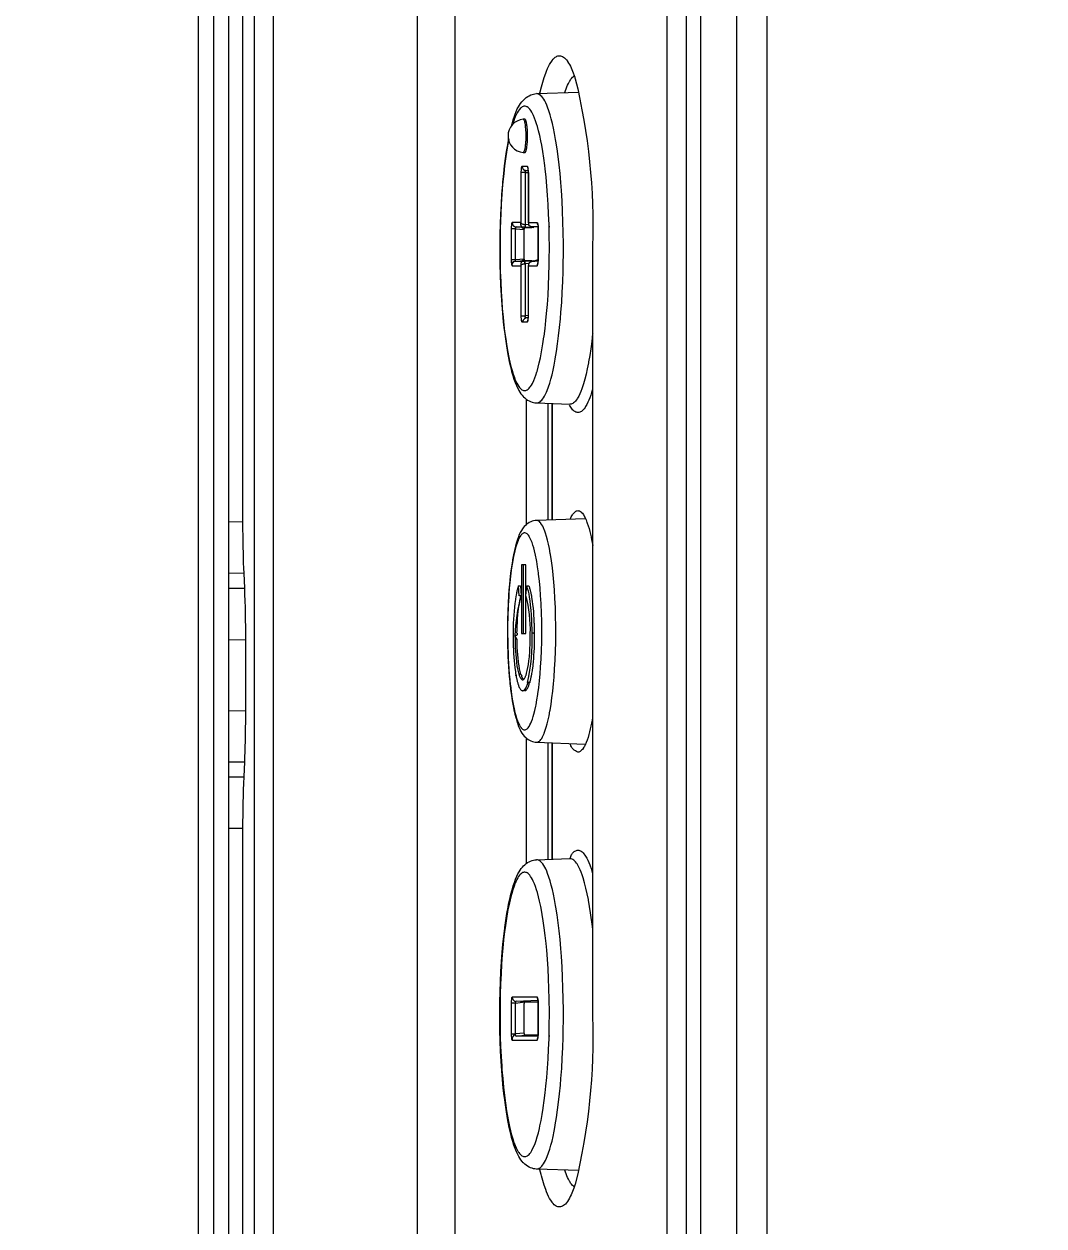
# Model space of a CAD drawing. Header units: millimetres. Extents: x -71336 to -35435, y -26189 to 22712.
# Drawn here: x -69338.98 to -69314.47, y -17371 to -17342.14 of the extents above; entities that cross this region are included whole.
import ezdxf

# ---------------------------------------------------------------- set-up
doc = ezdxf.new("R2010")
doc.units = ezdxf.units.MM
doc.layers.add('SC - Dimensions', color=1, linetype='Continuous')
doc.layers.add('SC - Equipment', color=7, linetype='Continuous', lineweight=13)
doc.styles.get("Standard").update_dxf_attribs({"font": 'arial.ttf', "height": 35})
doc.dimstyles.new('MJC', dxfattribs={"dimscale": 25, "dimtxt": 35, "dimasz": 1, "dimexe": 0.25, "dimexo": 0.25, "dimgap": 0.25, "dimtad": 1, "dimdec": 0, "dimzin": 0, "dimdsep": 46, "dimtxsty": 'Standard', "dimcen": 0.09, "dimclrd": 1, "dimclre": 1, "dimclrt": 7, "dimadec": 0, "dimazin": 0, "dimtfac": 1, "dimtdec": 0, "dimtofl": 0, "dimtmove": 0, "dimatfit": 3, "dimfxl": 1, "dimtolj": 1, "dimtzin": 0, "dimarcsym": 0})

# ---------------------------------------------------------------- blocks, each defined once
blk = doc.blocks.new('SONY FW-49XE8001 - BACK')
at = {"layer": 'SC - Equipment', "color": 251, "true_color": 0x636466, "transparency": 33554495}
for points in [[(-459.114, 298.252), (-459.114, 191.839), (-458.376, 191.839), (-458.376, 298.252)], [(-472.043, 192.281), (-472.043, 246.346)], [(-471.324, 246.347), (-471.324, 192.28)], [(-459.975, 199.284), (-459.975, 239.343)], [(-470.243, 192.993), (-470.243, 245.626)], [(-466.779, 191.426), (-466.779, 247.193)], [(-460.787, 239.408), (-460.787, 199.211), (-460.32, 199.211), (-460.32, 239.408)], [(-465.882, 247.133), (-465.882, 191.486)], [(-471.324, 192.28), (-471.673, 192.28), (-471.673, 246.347), (-471.324, 246.347)], [(-470.974, 192.704), (-470.698, 192.993), (-470.698, 245.626), (-470.974, 245.915)], [(-463.244, 232.253), (-463.244, 232.254), (-463.228, 232.298), (-463.211, 232.342), (-463.193, 232.386), (-463.174, 232.428), (-463.153, 232.471), (-463.13, 232.512), (-463.124, 232.522), (-463.101, 232.56), (-463.078, 232.59), (-463.056, 232.616), (-463.033, 232.638), (-463.01, 232.656)], [(-464.234, 231.607), (-464.238, 231.608), (-464.24, 231.608), (-464.241, 231.608)], [(-464.241, 230.811), (-464.24, 230.811), (-464.239, 230.811), (-464.238, 230.811), (-464.237, 230.811), (-464.237, 230.811), (-464.236, 230.812), (-464.236, 230.812), (-464.235, 230.812), (-464.234, 230.813), (-464.233, 230.813), (-464.232, 230.813), (-464.232, 230.814), (-464.229, 230.816), (-464.225, 230.82), (-464.222, 230.824), (-464.219, 230.829), (-464.217, 230.834), (-464.214, 230.839), (-464.212, 230.844), (-464.212, 230.846), (-464.21, 230.851), (-464.208, 230.856), (-464.206, 230.861), (-464.206, 230.861), (-464.202, 230.874), (-464.199, 230.886), (-464.196, 230.899), (-464.194, 230.911), (-464.191, 230.924), (-464.189, 230.937), (-464.187, 230.949), (-464.185, 230.962), (-464.184, 230.975), (-464.182, 230.988), (-464.182, 230.995), (-464.179, 231.017), (-464.177, 231.039), (-464.176, 231.054), (-464.175, 231.076), (-464.173, 231.099), (-464.172, 231.121), (-464.172, 231.143), (-464.171, 231.165), (-464.171, 231.187), (-464.171, 231.209), (-464.171, 231.223), (-464.172, 231.263), (-464.173, 231.302), (-464.176, 231.341), (-464.179, 231.38), (-464.182, 231.42), (-464.186, 231.46), (-464.188, 231.478), (-464.192, 231.514), (-464.198, 231.541), (-464.205, 231.564), (-464.214, 231.583), (-464.225, 231.599)], [(-464.115, 230.328), (-464.116, 230.34), (-464.116, 230.353), (-464.117, 230.366), (-464.117, 230.367), (-464.117, 230.38), (-464.118, 230.393), (-464.119, 230.406), (-464.12, 230.418), (-464.122, 230.431), (-464.125, 230.444), (-464.128, 230.456), (-464.129, 230.457), (-464.129, 230.46), (-464.13, 230.462), (-464.131, 230.465), (-464.132, 230.467), (-464.133, 230.469), (-464.135, 230.471), (-464.136, 230.473), (-464.137, 230.475), (-464.139, 230.476), (-464.142, 230.477), (-464.269, 230.477), (-464.276, 230.474), (-464.281, 230.468), (-464.284, 230.459), (-464.287, 230.445), (-464.288, 230.434), (-464.289, 230.418), (-464.291, 230.402), (-464.292, 230.386), (-464.293, 230.372), (-464.294, 230.357), (-464.295, 230.343), (-464.295, 230.328)], [(-464.113, 230.372), (-464.18, 230.378), (-464.119, 230.378)], [(-464.117, 229.119), (-464.117, 230.328), (-464.117, 230.342), (-464.12, 230.387), (-464.123, 230.418), (-464.126, 230.428), (-464.125, 230.426)], [(-464.205, 229.01), (-464.414, 229.028), (-464.197, 229.028), (-463.988, 229.01)], [(-464.214, 228.259), (-464.214, 228.96), (-464.214, 228.962), (-464.214, 228.967), (-464.214, 228.972), (-464.213, 228.977), (-464.213, 228.979), (-464.213, 228.983), (-464.213, 228.988), (-464.212, 228.994), (-464.212, 228.995), (-464.211, 229.001), (-464.21, 229.002), (-464.208, 229), (-464.207, 228.996)], [(-464.205, 229.01), (-464.035, 229.01)], [(-464.117, 229.119), (-464.117, 229.119), (-464.117, 229.12), (-464.117, 229.121), (-464.117, 229.122), (-464.117, 229.123), (-464.117, 229.123), (-464.117, 229.124), (-464.116, 229.125), (-464.116, 229.126), (-464.116, 229.127), (-464.115, 229.127)], [(-464.117, 229.119), (-464.117, 229.113), (-464.115, 229.1), (-464.112, 229.087), (-464.106, 229.073), (-464.097, 229.061), (-464.086, 229.049), (-464.073, 229.04), (-464.057, 229.033), (-464.039, 229.028), (-464.035, 229.028)], [(-463.879, 229.014), (-464.034, 229.028)], [(-463.89, 229.076), (-463.891, 229.078), (-463.889, 229.068), (-463.885, 229.037), (-463.883, 228.992), (-463.883, 228.978), (-463.883, 228.241), (-463.884, 228.205), (-463.886, 228.177), (-463.89, 228.148), (-463.891, 228.142)], [(-464.035, 228.21), (-464.205, 228.21), (-464.208, 228.211), (-464.21, 228.214), (-464.211, 228.219), (-464.212, 228.22), (-464.212, 228.225), (-464.213, 228.229), (-464.213, 228.233), (-464.213, 228.237), (-464.213, 228.241), (-464.212, 228.245), (-464.212, 228.249)], [(-464.125, 226.792), (-464.124, 226.798), (-464.12, 226.827), (-464.117, 226.87), (-464.117, 226.891), (-464.117, 228.1)], [(-464.117, 226.891), (-464.115, 226.891), (-464.115, 228.092), (-463.907, 228.092), (-463.902, 228.094), (-463.898, 228.1), (-463.897, 228.103), (-463.894, 228.112), (-463.892, 228.12), (-463.89, 228.128), (-463.889, 228.135), (-463.888, 228.143), (-463.887, 228.15), (-463.886, 228.158), (-463.885, 228.165), (-463.884, 228.168), (-463.884, 228.171), (-463.884, 228.173), (-463.884, 228.176), (-463.884, 228.179), (-463.884, 228.179), (-463.883, 228.182), (-463.883, 228.185), (-463.883, 228.187), (-463.883, 228.19), (-463.883, 228.193)], [(-464.035, 228.191), (-464.054, 228.187), (-464.073, 228.179), (-464.088, 228.168), (-464.1, 228.154), (-464.109, 228.139), (-464.114, 228.124), (-464.117, 228.11), (-464.117, 228.1)], [(-464.115, 228.092), (-464.116, 228.092), (-464.116, 228.092), (-464.116, 228.093), (-464.116, 228.094), (-464.117, 228.095), (-464.117, 228.096), (-464.117, 228.097), (-464.117, 228.098), (-464.117, 228.099), (-464.117, 228.099), (-464.117, 228.1)], [(-464.034, 228.191), (-463.879, 228.205)], [(-463.984, 228.203), (-463.984, 228.203), (-463.985, 228.202), (-463.985, 228.201), (-463.985, 228.201), (-463.985, 228.2), (-463.986, 228.2), (-463.986, 228.199), (-463.986, 228.198), (-463.986, 228.198), (-463.986, 228.197), (-463.986, 228.196)], [(-464.118, 226.897), (-464.188, 226.891)], [(-464.18, 226.841), (-464.181, 226.841), (-464.184, 226.843), (-464.186, 226.845), (-464.188, 226.847), (-464.188, 226.848), (-464.19, 226.851), (-464.19, 226.854), (-464.191, 226.857), (-464.191, 226.86), (-464.191, 226.863), (-464.19, 226.866), (-464.19, 226.867), (-464.19, 226.868), (-464.189, 226.87), (-464.189, 226.871), (-464.189, 226.873), (-464.188, 226.873), (-464.188, 226.875), (-464.187, 226.876), (-464.187, 226.877), (-464.186, 226.879), (-464.186, 226.88)], [(-464.119, 226.841), (-464.18, 226.841), (-464.113, 226.847)], [(-462.571, 226.468), (-462.572, 226.453), (-462.594, 226.273), (-462.618, 226.098), (-462.643, 225.936), (-462.67, 225.784), (-462.675, 225.757), (-462.703, 225.618), (-462.732, 225.489), (-462.763, 225.368), (-462.794, 225.255), (-462.81, 225.205), (-462.833, 225.133), (-462.857, 225.071), (-462.882, 225.014), (-462.908, 224.961), (-462.937, 224.91), (-462.944, 224.898), (-462.967, 224.864), (-462.988, 224.837), (-463.009, 224.816), (-463.029, 224.798), (-463.049, 224.785), (-463.069, 224.776), (-463.089, 224.769), (-463.09, 224.769), (-463.092, 224.769), (-463.095, 224.768), (-463.097, 224.768), (-463.099, 224.767), (-463.102, 224.767), (-463.104, 224.767), (-463.107, 224.767), (-463.109, 224.766), (-463.112, 224.766), (-463.114, 224.766), (-463.119, 224.766)], [(-464.163, 221.867), (-464.163, 224.882)], [(-462.572, 225.132), (-462.577, 225.115), (-462.596, 225.05), (-462.616, 224.986), (-462.638, 224.922), (-462.661, 224.864), (-462.685, 224.811), (-462.712, 224.76), (-462.741, 224.711), (-462.755, 224.69), (-462.779, 224.658), (-462.802, 224.631), (-462.823, 224.61), (-462.844, 224.594), (-462.864, 224.582), (-462.884, 224.573), (-462.904, 224.568), (-462.924, 224.566), (-462.943, 224.568), (-462.963, 224.573), (-462.976, 224.577), (-462.997, 224.588), (-463.018, 224.601), (-463.039, 224.619), (-463.046, 224.626), (-463.065, 224.647), (-463.082, 224.669), (-463.098, 224.693), (-463.113, 224.717), (-463.127, 224.742)], [(-463.642, 221.984), (-463.642, 224.785)], [(-463.546, 224.781), (-463.546, 221.988)], [(-463.543, 221.988), (-463.543, 224.781)], [(-463.102, 222.024), (-463.097, 222.036), (-463.085, 222.059), (-463.073, 222.082), (-463.059, 222.105), (-463.048, 222.122), (-463.031, 222.144), (-463.012, 222.166), (-462.994, 222.182), (-462.976, 222.194), (-462.959, 222.203), (-462.942, 222.208), (-462.925, 222.209), (-462.909, 222.208), (-462.892, 222.203), (-462.882, 222.199), (-462.863, 222.188), (-462.844, 222.174), (-462.837, 222.167), (-462.82, 222.149), (-462.804, 222.128), (-462.79, 222.106), (-462.777, 222.083), (-462.766, 222.06), (-462.754, 222.037), (-462.732, 221.987), (-462.709, 221.928), (-462.704, 221.915), (-462.702, 221.909), (-462.68, 221.844), (-462.66, 221.778), (-462.642, 221.711), (-462.626, 221.644), (-462.61, 221.576), (-462.597, 221.508), (-462.583, 221.44), (-462.571, 221.372)], [(-470.974, 221.939), (-471.324, 221.935)], [(-464.23, 219.26), (-464.23, 220.906)], [(-470.949, 220.707), (-471.324, 220.703)], [(-471.324, 220.343), (-470.933, 220.347)], [(-471.324, 219.11), (-470.907, 219.115)], [(-464.39, 219.21), (-464.439, 219.21)], [(-463.976, 219.266), (-464.025, 219.266)], [(-464.295, 218.283), (-464.345, 218.283)], [(-464.234, 218.161), (-464.24, 218.166), (-464.245, 218.173), (-464.246, 218.173), (-464.25, 218.18), (-464.255, 218.187), (-464.259, 218.194), (-464.263, 218.201), (-464.267, 218.209), (-464.271, 218.216), (-464.274, 218.224), (-464.278, 218.232)], [(-464.085, 218.08), (-464.134, 218.08)], [(-471.324, 217.408), (-470.907, 217.404)], [(-464.163, 213.734), (-464.163, 216.751)], [(-463.642, 213.834), (-463.642, 216.635)], [(-463.546, 216.631), (-463.546, 213.838)], [(-463.543, 213.838), (-463.543, 216.631)], [(-471.324, 216.176), (-470.933, 216.172)], [(-471.324, 215.816), (-470.949, 215.812)], [(-471.324, 214.584), (-470.974, 214.58)], [(-463.889, 210.474), (-463.891, 210.478), (-463.889, 210.467), (-463.885, 210.437), (-463.883, 210.393), (-463.883, 210.378), (-463.883, 209.641)], [(-464.214, 209.659), (-464.214, 210.36), (-464.214, 210.362), (-464.214, 210.367), (-464.214, 210.372), (-464.213, 210.377), (-464.213, 210.379), (-464.213, 210.383), (-464.213, 210.388), (-464.212, 210.394), (-464.212, 210.395), (-464.211, 210.401), (-464.21, 210.402), (-464.208, 210.401), (-464.207, 210.396)], [(-464.205, 210.409), (-463.883, 210.409)], [(-464.414, 209.591), (-464.415, 209.591), (-464.419, 209.593), (-464.422, 209.596), (-464.424, 209.601), (-464.425, 209.605), (-464.426, 209.609), (-464.425, 209.614), (-464.425, 209.618), (-464.423, 209.622), (-464.422, 209.626), (-464.42, 209.63)], [(-463.885, 209.591), (-464.414, 209.591), (-464.205, 209.609)], [(-463.883, 209.609), (-464.205, 209.609), (-464.208, 209.611), (-464.21, 209.614), (-464.211, 209.619), (-464.212, 209.62), (-464.212, 209.625), (-464.213, 209.629), (-464.213, 209.633), (-464.213, 209.637), (-464.213, 209.641), (-464.212, 209.645), (-464.212, 209.649)], [(-463.883, 209.641), (-463.883, 209.62), (-463.886, 209.577), (-463.89, 209.548), (-463.891, 209.542)], [(-463.01, 205.963), (-463.033, 205.981), (-463.056, 206.003), (-463.078, 206.029), (-463.101, 206.059), (-463.124, 206.097), (-463.13, 206.107), (-463.131, 206.108), (-463.153, 206.149), (-463.174, 206.192), (-463.193, 206.235), (-463.212, 206.278), (-463.228, 206.322), (-463.244, 206.366)]]:
    blk.add_lwpolyline(points, dxfattribs=at)
for points in [[(-470.974, 200.939), (-470.974, 214.58, -0.011009), (-470.949, 215.812), (-470.933, 216.172), (-470.928, 216.295), (-470.923, 216.418), (-470.92, 216.541), (-470.916, 216.665), (-470.914, 216.788), (-470.911, 216.911), (-470.91, 217.034), (-470.909, 217.087), (-470.908, 217.21), (-470.907, 217.333), (-470.907, 217.404), (-470.907, 219.115, 0.011137), (-470.933, 220.347), (-470.949, 220.707), (-470.954, 220.83), (-470.958, 220.953), (-470.962, 221.076), (-470.965, 221.2), (-470.968, 221.323), (-470.971, 221.446), (-470.972, 221.569), (-470.973, 221.622), (-470.974, 221.745), (-470.974, 221.868), (-470.974, 221.939), (-470.974, 235.58, -0.01101)], [(-463.84, 232.24), (-463.834, 232.267), (-463.804, 232.384), (-463.771, 232.5), (-463.737, 232.609), (-463.701, 232.713), (-463.681, 232.767), (-463.656, 232.828), (-463.632, 232.88), (-463.606, 232.928), (-463.579, 232.973), (-463.549, 233.015), (-463.543, 233.023), (-463.517, 233.054), (-463.493, 233.079), (-463.471, 233.098), (-463.449, 233.112), (-463.429, 233.123), (-463.409, 233.129), (-463.389, 233.133), (-463.369, 233.133), (-463.347, 233.13), (-463.323, 233.124), (-463.299, 233.113), (-463.274, 233.1), (-463.25, 233.083), (-463.249, 233.082), (-463.228, 233.063), (-463.204, 233.036), (-463.179, 233.003), (-463.176, 232.998), (-463.174, 232.995), (-463.15, 232.959), (-463.128, 232.921), (-463.108, 232.883), (-463.089, 232.843), (-463.071, 232.803), (-463.054, 232.763), (-463.039, 232.722), (-463.017, 232.663, -0.007907), (-462.99, 232.583, -0.067547), (-462.574, 228.56), (-462.574, 210.059, -0.067549), (-462.99, 206.036, -0.007955), (-463.024, 205.938), (-463.025, 205.934), (-463.04, 205.893), (-463.056, 205.853), (-463.073, 205.813), (-463.091, 205.773), (-463.109, 205.733), (-463.13, 205.694), (-463.152, 205.656), (-463.176, 205.62), (-463.201, 205.586), (-463.228, 205.556), (-463.249, 205.537), (-463.25, 205.536), (-463.274, 205.519), (-463.299, 205.506), (-463.323, 205.495), (-463.347, 205.489), (-463.369, 205.486), (-463.389, 205.486), (-463.409, 205.49), (-463.429, 205.496), (-463.449, 205.507), (-463.471, 205.521), (-463.493, 205.54), (-463.517, 205.565), (-463.543, 205.596), (-463.549, 205.604), (-463.579, 205.646), (-463.606, 205.691), (-463.632, 205.739), (-463.656, 205.791), (-463.681, 205.852), (-463.701, 205.906), (-463.737, 206.01), (-463.771, 206.119), (-463.804, 206.235), (-463.811, 206.262), (-463.84, 206.379)], [(-464.526, 231.44, -0.02111), (-464.451, 231.683), (-464.434, 231.732), (-464.407, 231.799), (-464.382, 231.856), (-464.357, 231.905), (-464.332, 231.949), (-464.305, 231.989), (-464.277, 232.026), (-464.267, 232.037), (-464.236, 232.071), (-464.202, 232.102), (-464.168, 232.13), (-464.132, 232.154), (-464.097, 232.175), (-464.061, 232.192), (-464.026, 232.205), (-463.992, 232.215), (-463.958, 232.221), (-463.924, 232.224), (-462.907, 232.26)], [(-463.924, 224.795), (-463.895, 224.798), (-463.876, 224.803), (-463.856, 224.813), (-463.837, 224.826), (-463.816, 224.843), (-463.795, 224.866), (-463.778, 224.887), (-463.753, 224.922), (-463.729, 224.96), (-463.706, 225.003), (-463.684, 225.053), (-463.665, 225.098), (-463.634, 225.182), (-463.604, 225.271), (-463.576, 225.366), (-463.549, 225.468), (-463.523, 225.579), (-463.497, 225.703), (-463.471, 225.843), (-463.469, 225.857), (-463.44, 226.033), (-463.413, 226.215), (-463.389, 226.405), (-463.367, 226.604), (-463.346, 226.814), (-463.333, 226.972), (-463.316, 227.211), (-463.302, 227.455), (-463.291, 227.705), (-463.282, 227.962), (-463.277, 228.225), (-463.276, 228.294, 0.002268), (-463.275, 228.509), (-463.276, 228.621), (-463.279, 228.887), (-463.285, 229.147), (-463.294, 229.402), (-463.307, 229.652), (-463.322, 229.897), (-463.337, 230.093), (-463.356, 230.309), (-463.377, 230.515), (-463.401, 230.711), (-463.427, 230.9), (-463.455, 231.083), (-463.462, 231.122), (-463.487, 231.266), (-463.513, 231.394), (-463.539, 231.51), (-463.566, 231.617), (-463.594, 231.716), (-463.624, 231.81), (-463.656, 231.897), (-463.677, 231.951), (-463.7, 232.003), (-463.723, 232.048), (-463.747, 232.088), (-463.773, 232.125), (-463.794, 232.153), (-463.815, 232.175), (-463.836, 232.192), (-463.855, 232.205), (-463.875, 232.215), (-463.895, 232.221), (-463.924, 232.224)], [(-464.588, 231.119), (-464.616, 230.973), (-464.643, 230.821), (-464.667, 230.66), (-464.689, 230.49), (-464.71, 230.307), (-464.73, 230.109), (-464.736, 230.037), (-464.754, 229.806), (-464.769, 229.571), (-464.781, 229.331), (-464.787, 229.192), (-464.794, 228.95), (-464.798, 228.708, 0.002377), (-464.798, 228.507), (-464.798, 228.469), (-464.796, 228.209), (-464.791, 227.956), (-464.782, 227.711), (-464.77, 227.472), (-464.756, 227.239), (-464.743, 227.066), (-464.725, 226.858), (-464.704, 226.662), (-464.687, 226.514), (-464.662, 226.331), (-464.635, 226.152), (-464.611, 226.015), (-464.587, 225.889), (-464.562, 225.776), (-464.537, 225.672), (-464.51, 225.576), (-464.482, 225.487), (-464.452, 225.403), (-464.439, 225.37), (-464.416, 225.316), (-464.394, 225.27), (-464.37, 225.229), (-464.345, 225.191), (-464.328, 225.168), (-464.308, 225.145), (-464.289, 225.128), (-464.271, 225.114), (-464.252, 225.105), (-464.234, 225.098), (-464.215, 225.095), (-464.196, 225.095), (-464.177, 225.098), (-464.16, 225.104), (-464.142, 225.114), (-464.123, 225.128), (-464.121, 225.129), (-464.101, 225.148), (-464.08, 225.171), (-464.066, 225.191), (-464.043, 225.225), (-464.02, 225.266), (-464.012, 225.282), (-463.986, 225.336), (-463.961, 225.396), (-463.937, 225.464), (-463.912, 225.542), (-463.909, 225.551), (-463.881, 225.652), (-463.854, 225.76), (-463.827, 225.879), (-463.817, 225.928), (-463.791, 226.068), (-463.766, 226.218), (-463.742, 226.382), (-463.74, 226.397), (-463.716, 226.581), (-463.695, 226.775), (-463.679, 226.943), (-463.661, 227.161), (-463.645, 227.386), (-463.633, 227.619), (-463.623, 227.862), (-463.617, 228.115), (-463.615, 228.208, 0.001565), (-463.614, 228.31, 0.002384), (-463.612, 228.509, 0.006396), (-463.62, 229.038), (-463.621, 229.081), (-463.63, 229.328), (-463.641, 229.564), (-463.655, 229.789), (-463.672, 230.006), (-463.692, 230.215), (-463.714, 230.417), (-463.724, 230.502), (-463.747, 230.676), (-463.771, 230.836), (-463.797, 230.986), (-463.817, 231.091), (-463.844, 231.215), (-463.871, 231.33), (-463.9, 231.437), (-463.919, 231.5), (-463.943, 231.574), (-463.967, 231.638), (-463.992, 231.696), (-464.018, 231.749), (-464.035, 231.78), (-464.058, 231.816), (-464.08, 231.848), (-464.087, 231.856), (-464.107, 231.877), (-464.125, 231.893), (-464.145, 231.906), (-464.154, 231.911), (-464.173, 231.919), (-464.192, 231.923), (-464.209, 231.924), (-464.227, 231.922), (-464.245, 231.917), (-464.264, 231.907), (-464.274, 231.902), (-464.293, 231.887), (-464.312, 231.869), (-464.332, 231.845), (-464.338, 231.838), (-464.361, 231.804), (-464.384, 231.766), (-464.4, 231.735, 0.017862), (-464.432, 231.665, 0.021387), (-464.485, 231.52)], [(-464.593, 231.145), (-464.622, 230.993), (-464.649, 230.835), (-464.673, 230.668), (-464.696, 230.492), (-464.717, 230.303), (-464.736, 230.099), (-464.741, 230.043), (-464.759, 229.81), (-464.774, 229.573), (-464.786, 229.331), (-464.795, 229.087), (-464.8, 228.842), (-464.802, 228.711, 0.002407), (-464.803, 228.507), (-464.803, 228.376), (-464.799, 228.12), (-464.793, 227.87), (-464.783, 227.626), (-464.771, 227.387), (-464.755, 227.153), (-464.739, 226.948), (-464.719, 226.74), (-464.697, 226.543), (-464.694, 226.515), (-464.67, 226.334), (-464.645, 226.166), (-464.618, 226.006), (-464.602, 225.919), (-464.576, 225.79), (-464.549, 225.671), (-464.521, 225.56), (-464.519, 225.554), (-464.491, 225.457), (-464.463, 225.369), (-464.433, 225.288), (-464.403, 225.212), (-464.4, 225.206), (-464.373, 225.148), (-464.347, 225.097), (-464.321, 225.053), (-464.294, 225.014), (-464.267, 224.979), (-464.238, 224.947), (-464.236, 224.945), (-464.204, 224.915), (-464.171, 224.888), (-464.136, 224.864), (-464.1, 224.844), (-464.064, 224.827), (-464.028, 224.814), (-463.993, 224.804), (-463.958, 224.798), (-463.924, 224.795), (-463.119, 224.766)], [(-464.269, 230.477, 0.236264), (-464.181, 230.365), (-464.185, 230.37), (-464.185, 230.37), (-464.188, 230.371), (-464.189, 230.369), (-464.19, 230.363), (-464.19, 230.362), (-464.191, 230.356), (-464.191, 230.35), (-464.19, 230.345), (-464.19, 230.34), (-464.189, 230.335), (-464.189, 230.331), (-464.188, 230.328), (-464.295, 230.328), (-464.295, 229.127), (-464.504, 229.127), (-464.51, 229.124), (-464.515, 229.118), (-464.519, 229.109), (-464.521, 229.094), (-464.522, 229.083), (-464.524, 229.068), (-464.525, 229.052), (-464.527, 229.036), (-464.528, 229.022), (-464.529, 229.007), (-464.53, 228.993), (-464.53, 228.978)], [(-464.53, 228.241), (-464.53, 228.241), (-464.53, 228.232), (-464.53, 228.223), (-464.53, 228.214), (-464.53, 228.205), (-464.531, 228.195), (-464.531, 228.186), (-464.53, 228.176), (-464.529, 228.168), (-464.526, 228.159), (-464.504, 228.092), (-464.295, 228.092), (-464.295, 226.891), (-464.188, 226.891), (-464.188, 228.141), (-464.103, 228.149, -0.25644), (-464.034, 228.191), (-463.883, 228.241), (-463.881, 228.241), (-463.881, 228.978), (-463.885, 229.028), (-464.034, 229.028, -0.26139), (-464.103, 229.07), (-464.188, 229.078), (-464.188, 230.328), (-464.117, 230.328), (-464.115, 230.328), (-464.115, 229.127), (-463.907, 229.127), (-463.905, 229.126), (-463.903, 229.125), (-463.901, 229.123), (-463.9, 229.121), (-463.899, 229.119), (-463.898, 229.117), (-463.897, 229.114), (-463.896, 229.112), (-463.895, 229.11), (-463.894, 229.107), (-463.894, 229.106), (-463.891, 229.094), (-463.888, 229.081), (-463.886, 229.069), (-463.884, 229.056), (-463.884, 229.043), (-463.883, 229.03), (-463.882, 229.017), (-463.882, 229.016), (-463.882, 229.003), (-463.881, 228.99), (-463.881, 228.978)], [(-464.504, 229.127, 0.341364), (-464.416, 229.015), (-464.42, 229.02), (-464.42, 229.02), (-464.422, 229.021), (-464.424, 229.019), (-464.425, 229.013), (-464.425, 229.012), (-464.425, 229.006), (-464.425, 229), (-464.425, 228.995), (-464.424, 228.99), (-464.424, 228.986), (-464.423, 228.981), (-464.423, 228.978), (-464.53, 228.978), (-464.53, 228.241), (-464.423, 228.241), (-464.423, 228.978), (-464.214, 228.96, -0.323184), (-464.295, 229.127), (-464.29, 229.117), (-464.283, 229.108), (-464.273, 229.101), (-464.262, 229.094), (-464.249, 229.09), (-464.237, 229.086), (-464.227, 229.083), (-464.215, 229.081), (-464.203, 229.079), (-464.191, 229.078), (-464.188, 229.078), (-464.189, 229.073), (-464.19, 229.068), (-464.19, 229.063), (-464.191, 229.059), (-464.192, 229.054), (-464.192, 229.048), (-464.193, 229.043), (-464.193, 229.036), (-464.193, 229.034), (-464.194, 229.03), (-464.195, 229.028), (-464.197, 229.028)], [(-463.988, 228.21), (-464.197, 228.191), (-464.414, 228.191), (-464.418, 228.193), (-464.421, 228.198), (-464.424, 228.206), (-464.425, 228.216), (-464.424, 228.228), (-464.423, 228.241), (-464.214, 228.259, 0.319722), (-464.295, 228.092), (-464.291, 228.1), (-464.283, 228.109), (-464.281, 228.111), (-464.271, 228.119), (-464.261, 228.125), (-464.249, 228.13), (-464.238, 228.134), (-464.225, 228.137), (-464.213, 228.139), (-464.201, 228.141), (-464.205, 228.21), (-464.414, 228.191, 0.339669), (-464.522, 228.135), (-464.522, 228.132), (-464.521, 228.127), (-464.521, 228.123), (-464.52, 228.118), (-464.519, 228.113), (-464.517, 228.108), (-464.515, 228.102), (-464.512, 228.098), (-464.51, 228.097), (-464.508, 228.098), (-464.506, 228.104), (-464.505, 228.106, -0.289582), (-464.424, 228.206)], [(-464.295, 226.891), (-464.295, 226.877), (-464.294, 226.863), (-464.294, 226.848), (-464.292, 226.834), (-464.291, 226.819), (-464.289, 226.803), (-464.288, 226.786), (-464.287, 226.776), (-464.284, 226.761), (-464.281, 226.751), (-464.276, 226.745), (-464.269, 226.742), (-464.142, 226.742), (-464.137, 226.744), (-464.132, 226.75), (-464.131, 226.753), (-464.129, 226.762), (-464.127, 226.77), (-464.125, 226.778), (-464.123, 226.785), (-464.122, 226.793), (-464.121, 226.8), (-464.12, 226.808), (-464.119, 226.815), (-464.119, 226.818), (-464.119, 226.821), (-464.118, 226.823), (-464.118, 226.826), (-464.118, 226.829), (-464.118, 226.829), (-464.118, 226.832), (-464.118, 226.835), (-464.117, 226.838), (-464.117, 226.84), (-464.117, 226.843, 0.339321), (-464.269, 226.742)], [(-462.756, 222.016), (-463.923, 221.974), (-463.957, 221.971), (-463.992, 221.965), (-464.026, 221.955), (-464.061, 221.942), (-464.094, 221.926), (-464.1, 221.923), (-464.131, 221.903), (-464.16, 221.881), (-464.188, 221.856), (-464.216, 221.826), (-464.243, 221.793), (-464.259, 221.771), (-464.285, 221.73), (-464.31, 221.685), (-464.334, 221.635), (-464.357, 221.58), (-464.379, 221.518), (-464.402, 221.445), (-464.403, 221.444), (-464.428, 221.352), (-464.452, 221.253), (-464.475, 221.147), (-464.497, 221.029), (-464.502, 220.996), (-464.524, 220.856), (-464.544, 220.707), (-464.562, 220.547), (-464.573, 220.428), (-464.576, 220.39), (-464.584, 220.292), (-464.592, 220.194), (-464.596, 220.134), (-464.601, 220.036), (-464.606, 219.938), (-464.611, 219.84), (-464.614, 219.741), (-464.617, 219.643), (-464.619, 219.545), (-464.62, 219.447, 0.002296), (-464.621, 219.308), (-464.621, 219.236), (-464.619, 219.116), (-464.617, 218.996), (-464.616, 218.948), (-464.612, 218.827), (-464.607, 218.707), (-464.602, 218.587), (-464.595, 218.467), (-464.586, 218.347), (-464.576, 218.227), (-464.565, 218.107, 0.001934), (-464.556, 218.023), (-464.544, 217.917), (-464.525, 217.772), (-464.505, 217.64), (-464.484, 217.519), (-464.465, 217.423), (-464.44, 217.317), (-464.414, 217.218), (-464.386, 217.123), (-464.38, 217.105), (-464.359, 217.042), (-464.338, 216.989), (-464.317, 216.942), (-464.294, 216.901), (-464.27, 216.863), (-464.245, 216.828), (-464.217, 216.796), (-464.187, 216.766), (-464.154, 216.738), (-464.121, 216.714), (-464.088, 216.694), (-464.054, 216.677), (-464.021, 216.663), (-463.987, 216.654), (-463.955, 216.648), (-463.923, 216.645), (-462.757, 216.603)], [(-463.923, 216.645), (-463.903, 216.647), (-463.886, 216.652), (-463.87, 216.661), (-463.853, 216.673), (-463.836, 216.69), (-463.818, 216.711), (-463.797, 216.74), (-463.777, 216.774), (-463.758, 216.812), (-463.739, 216.859), (-463.737, 216.863), (-463.711, 216.933), (-463.686, 217.01), (-463.663, 217.092), (-463.641, 217.182), (-463.619, 217.283), (-463.598, 217.4), (-463.596, 217.408), (-463.572, 217.557), (-463.55, 217.713), (-463.53, 217.877), (-463.513, 218.051), (-463.499, 218.209), (-463.485, 218.411), (-463.473, 218.618), (-463.465, 218.832), (-463.46, 219.052), (-463.458, 219.158, 0.002185), (-463.458, 219.31), (-463.458, 219.445), (-463.462, 219.668), (-463.468, 219.885), (-463.478, 220.097), (-463.491, 220.305), (-463.505, 220.49), (-463.522, 220.669), (-463.541, 220.838), (-463.563, 221), (-463.587, 221.155), (-463.591, 221.18), (-463.612, 221.3), (-463.634, 221.405), (-463.656, 221.499), (-463.679, 221.586), (-463.704, 221.665), (-463.73, 221.74), (-463.734, 221.748), (-463.754, 221.797), (-463.773, 221.837), (-463.793, 221.872), (-463.814, 221.903), (-463.816, 221.906), (-463.835, 221.928), (-463.852, 221.945), (-463.869, 221.958), (-463.885, 221.967), (-463.902, 221.972), (-463.923, 221.974)], [(-464.356, 220.401), (-464.357, 220.399), (-464.364, 220.378), (-464.37, 220.358), (-464.375, 220.341), (-464.381, 220.32), (-464.386, 220.299), (-464.391, 220.279), (-464.396, 220.258), (-464.4, 220.237), (-464.405, 220.216), (-464.411, 220.184), (-464.427, 220.092), (-464.429, 220.076), (-464.442, 219.979), (-464.452, 219.893), (-464.461, 219.796), (-464.469, 219.698), (-464.475, 219.601), (-464.48, 219.503), (-464.483, 219.405), (-464.485, 219.307), (-464.485, 219.21), (-464.485, 219.149), (-464.483, 219.063), (-464.482, 218.976), (-464.481, 218.95), (-464.477, 218.864), (-464.473, 218.777), (-464.467, 218.691), (-464.46, 218.605), (-464.452, 218.519), (-464.441, 218.433), (-464.43, 218.347, 0.010513), (-464.413, 218.246), (-464.41, 218.23), (-464.406, 218.211), (-464.402, 218.191), (-464.401, 218.187), (-464.397, 218.167), (-464.393, 218.148), (-464.388, 218.129), (-464.383, 218.109), (-464.378, 218.09), (-464.373, 218.071), (-464.367, 218.052), (-464.364, 218.041), (-464.357, 218.021), (-464.351, 218.002), (-464.343, 217.983), (-464.335, 217.964), (-464.325, 217.945), (-464.313, 217.926), (-464.302, 217.911), (-464.289, 217.898), (-464.277, 217.89), (-464.266, 217.885), (-464.255, 217.883), (-464.16, 217.909), (-464.151, 217.921), (-464.141, 217.937), (-464.14, 217.939), (-464.131, 217.955), (-464.123, 217.971), (-464.116, 217.987), (-464.109, 218.004), (-464.103, 218.021), (-464.097, 218.038), (-464.092, 218.055), (-464.134, 218.08), (-464.14, 218.058), (-464.147, 218.035), (-464.154, 218.013), (-464.163, 217.991), (-464.172, 217.969), (-464.184, 217.947), (-464.192, 217.934), (-464.195, 217.929), (-464.208, 217.911), (-464.22, 217.898), (-464.232, 217.89), (-464.243, 217.885), (-464.255, 217.883)], [(-464.295, 218.283), (-464.312, 218.343), (-464.328, 218.408), (-464.341, 218.479), (-464.352, 218.56), (-464.355, 218.579), (-464.365, 218.672), (-464.371, 218.743), (-464.378, 218.836), (-464.383, 218.93), (-464.387, 219.023), (-464.389, 219.116), (-464.439, 219.21), (-464.438, 219.116), (-464.436, 219.023), (-464.432, 218.93), (-464.427, 218.836), (-464.42, 218.743), (-464.414, 218.672), (-464.404, 218.579), (-464.401, 218.56), (-464.39, 218.479), (-464.377, 218.408), (-464.362, 218.343), (-464.345, 218.283), (-464.34, 218.267), (-464.335, 218.251), (-464.329, 218.236), (-464.323, 218.22), (-464.315, 218.205), (-464.306, 218.19), (-464.301, 218.182), (-464.297, 218.175), (-464.285, 218.162), (-464.275, 218.154), (-464.265, 218.149), (-464.255, 218.147), (-464.252, 218.148), (-464.249, 218.148), (-464.246, 218.149), (-464.244, 218.149), (-464.242, 218.15), (-464.239, 218.151), (-464.237, 218.153), (-464.234, 218.154), (-464.232, 218.156), (-464.23, 218.157), (-464.229, 218.158), (-464.228, 218.159), (-464.227, 218.16), (-464.226, 218.161), (-464.224, 218.162), (-464.224, 218.163), (-464.222, 218.164), (-464.221, 218.165), (-464.221, 218.166), (-464.219, 218.167), (-464.218, 218.168), (-464.218, 218.169), (-464.209, 218.18), (-464.201, 218.193), (-464.194, 218.206), (-464.188, 218.22), (-464.182, 218.233), (-464.176, 218.248), (-464.172, 218.26), (-464.168, 218.274), (-464.163, 218.288), (-464.159, 218.302), (-464.158, 218.304), (-464.142, 218.37), (-464.127, 218.44), (-464.114, 218.517), (-464.103, 218.604), (-464.093, 218.699), (-464.092, 218.71), (-464.084, 218.805), (-464.079, 218.901), (-464.074, 218.996), (-464.072, 219.091), (-464.07, 219.186), (-464.07, 219.253, 0.069358), (-464.174, 220.164), (-464.154, 220.401), (-464.104, 220.401), (-464.098, 220.382), (-464.092, 220.363), (-464.086, 220.343), (-464.081, 220.323), (-464.075, 220.304), (-464.07, 220.284), (-464.066, 220.264), (-464.065, 220.261), (-464.061, 220.241), (-464.056, 220.221), (-464.053, 220.204, -0.00783), (-464.038, 220.122), (-464.025, 220.037), (-464.015, 219.952), (-464.005, 219.867), (-463.997, 219.781), (-463.991, 219.695), (-463.986, 219.609), (-463.982, 219.524), (-463.981, 219.501), (-463.978, 219.415), (-463.976, 219.329), (-463.975, 219.25), (-463.975, 219.164), (-463.976, 219.078), (-463.978, 218.992), (-463.981, 218.906), (-463.985, 218.82), (-463.99, 218.734), (-463.997, 218.648), (-464.002, 218.584), (-464.011, 218.498), (-464.021, 218.413), (-464.024, 218.391, -0.010615), (-464.043, 218.269), (-464.047, 218.25), (-464.05, 218.231), (-464.054, 218.212), (-464.058, 218.193), (-464.062, 218.174), (-464.066, 218.155), (-464.07, 218.136), (-464.074, 218.122), (-464.078, 218.104), (-464.084, 218.085), (-464.134, 218.08, 0.061214), (-464.025, 219.266), (-464.026, 219.364), (-464.03, 219.479), (-464.035, 219.593), (-464.042, 219.707), (-464.051, 219.822), (-464.062, 219.936), (-464.063, 219.941), (-464.075, 220.045), (-464.087, 220.132), (-464.101, 220.209), (-464.117, 220.278), (-464.134, 220.342), (-464.154, 220.401)], [(-464.39, 219.264), (-464.388, 219.342), (-464.386, 219.433), (-464.381, 219.523), (-464.376, 219.614), (-464.368, 219.705), (-464.359, 219.795), (-464.355, 219.835), (-464.344, 219.919), (-464.332, 219.99), (-464.319, 220.053), (-464.303, 220.111), (-464.286, 220.164, 0.07056), (-464.439, 219.21)], [(-462.571, 217.246), (-462.573, 217.24), (-462.585, 217.173), (-462.598, 217.105), (-462.612, 217.037), (-462.613, 217.033), (-462.628, 216.965), (-462.645, 216.898), (-462.663, 216.83), (-462.683, 216.764), (-462.705, 216.699), (-462.729, 216.637), (-462.755, 216.58), (-462.76, 216.57), (-462.771, 216.548), (-462.783, 216.527), (-462.797, 216.506), (-462.804, 216.494), (-462.82, 216.473), (-462.838, 216.453), (-462.857, 216.437), (-462.874, 216.424), (-462.892, 216.416), (-462.908, 216.411), (-462.925, 216.41, -0.277715), (-463.103, 216.597)], [(-462.571, 212.155), (-462.593, 212.336), (-462.598, 212.379), (-462.622, 212.549), (-462.647, 212.705), (-462.673, 212.851), (-462.676, 212.869), (-462.705, 213.008), (-462.735, 213.141), (-462.767, 213.267), (-462.801, 213.386), (-462.801, 213.386), (-462.825, 213.463), (-462.847, 213.526), (-462.87, 213.582), (-462.894, 213.633), (-462.92, 213.681), (-462.948, 213.726), (-462.961, 213.745), (-462.984, 213.775), (-463.005, 213.799), (-463.026, 213.817), (-463.045, 213.832), (-463.065, 213.842), (-463.085, 213.849), (-463.119, 213.853), (-463.116, 213.853, -0.032668), (-463.079, 213.952), (-463.078, 213.954), (-463.066, 213.968), (-463.054, 213.982), (-463.041, 213.996), (-463.029, 214.007), (-463.013, 214.019), (-462.997, 214.03), (-462.98, 214.039), (-462.963, 214.046), (-462.945, 214.051), (-462.926, 214.053), (-462.906, 214.051), (-462.886, 214.046), (-462.866, 214.038), (-462.846, 214.027), (-462.825, 214.011), (-462.804, 213.99), (-462.781, 213.964), (-462.757, 213.932), (-462.742, 213.909), (-462.713, 213.861), (-462.686, 213.811), (-462.662, 213.758), (-462.639, 213.701), (-462.632, 213.681), (-462.61, 213.617), (-462.591, 213.552), (-462.572, 213.487)], [(-462.907, 206.359), (-463.924, 206.395), (-463.958, 206.398), (-463.993, 206.404), (-464.028, 206.414), (-464.064, 206.427), (-464.1, 206.444), (-464.136, 206.464), (-464.171, 206.488), (-464.204, 206.515), (-464.236, 206.545), (-464.238, 206.547), (-464.267, 206.579), (-464.295, 206.614), (-464.321, 206.653), (-464.347, 206.698), (-464.373, 206.748), (-464.4, 206.807), (-464.403, 206.813), (-464.433, 206.888), (-464.463, 206.97), (-464.491, 207.058), (-464.519, 207.154), (-464.521, 207.161), (-464.549, 207.271), (-464.576, 207.39), (-464.603, 207.52), (-464.618, 207.607), (-464.645, 207.766), (-464.67, 207.935), (-464.694, 208.116), (-464.697, 208.144), (-464.719, 208.342), (-464.739, 208.549), (-464.755, 208.755), (-464.771, 208.989), (-464.783, 209.228), (-464.793, 209.472), (-464.799, 209.722), (-464.803, 209.978), (-464.803, 210.109, -0.002433), (-464.802, 210.311), (-464.801, 210.401), (-464.796, 210.655), (-464.787, 210.901), (-464.776, 211.141), (-464.762, 211.374), (-464.744, 211.602), (-464.728, 211.786), (-464.707, 211.987), (-464.684, 212.178), (-464.682, 212.195), (-464.658, 212.368), (-464.633, 212.53), (-464.606, 212.683), (-464.592, 212.754), (-464.565, 212.88), (-464.538, 212.994), (-464.509, 213.101), (-464.508, 213.104), (-464.48, 213.197), (-464.452, 213.28), (-464.423, 213.357), (-464.393, 213.428), (-464.367, 213.484), (-464.34, 213.533), (-464.314, 213.576), (-464.287, 213.615), (-464.259, 213.649), (-464.23, 213.68), (-464.204, 213.704), (-464.171, 213.731), (-464.136, 213.755), (-464.1, 213.775), (-464.064, 213.792), (-464.028, 213.805), (-463.993, 213.815), (-463.958, 213.821), (-463.924, 213.824), (-463.119, 213.853), (-463.096, 213.855)], [(-463.924, 206.395), (-463.895, 206.398), (-463.876, 206.404), (-463.856, 206.413), (-463.837, 206.426), (-463.816, 206.443), (-463.795, 206.466), (-463.778, 206.487), (-463.753, 206.522), (-463.729, 206.56), (-463.706, 206.603), (-463.684, 206.653), (-463.665, 206.698), (-463.634, 206.782), (-463.604, 206.871), (-463.576, 206.966), (-463.549, 207.068), (-463.523, 207.179), (-463.497, 207.303), (-463.471, 207.443), (-463.469, 207.457), (-463.44, 207.633), (-463.413, 207.815), (-463.389, 208.005), (-463.367, 208.204), (-463.346, 208.414), (-463.333, 208.572), (-463.316, 208.811), (-463.302, 209.055), (-463.291, 209.305), (-463.282, 209.562), (-463.277, 209.825), (-463.276, 209.894, 0.002272), (-463.275, 210.11), (-463.276, 210.221), (-463.279, 210.487), (-463.285, 210.747), (-463.294, 211.002), (-463.307, 211.252), (-463.322, 211.497), (-463.337, 211.693), (-463.356, 211.909), (-463.377, 212.115), (-463.401, 212.311), (-463.427, 212.5), (-463.455, 212.683), (-463.462, 212.722), (-463.487, 212.866), (-463.513, 212.994), (-463.539, 213.11), (-463.566, 213.217), (-463.594, 213.316), (-463.624, 213.409), (-463.656, 213.497), (-463.677, 213.551), (-463.7, 213.603), (-463.723, 213.648), (-463.747, 213.688), (-463.773, 213.725), (-463.794, 213.753), (-463.815, 213.775), (-463.836, 213.792), (-463.855, 213.806), (-463.875, 213.815), (-463.895, 213.821), (-463.924, 213.824)], [(-464.504, 210.527, 0.340994), (-464.416, 210.415), (-464.42, 210.42), (-464.42, 210.42), (-464.422, 210.421), (-464.424, 210.419), (-464.425, 210.413), (-464.425, 210.412), (-464.425, 210.406), (-464.425, 210.4), (-464.425, 210.395), (-464.424, 210.39), (-464.424, 210.385), (-464.423, 210.381), (-464.423, 210.378), (-464.53, 210.378), (-464.53, 209.641), (-464.423, 209.641), (-464.423, 210.378), (-464.205, 210.409), (-464.414, 210.428), (-463.885, 210.453), (-463.885, 210.453), (-463.885, 210.454), (-463.885, 210.455), (-463.885, 210.456), (-463.886, 210.457), (-463.886, 210.458), (-463.886, 210.459), (-463.886, 210.46), (-463.886, 210.46), (-463.887, 210.461), (-463.887, 210.462), (-463.887, 210.463), (-463.887, 210.463), (-463.887, 210.464), (-463.888, 210.464), (-463.888, 210.465), (-463.888, 210.465), (-463.888, 210.465), (-463.889, 210.466), (-463.889, 210.466), (-463.889, 210.467), (-463.889, 210.467)], [(-464.53, 209.641), (-464.53, 209.628), (-464.529, 209.613), (-464.528, 209.598), (-464.527, 209.584), (-464.525, 209.569), (-464.524, 209.553), (-464.522, 209.535), (-464.521, 209.526), (-464.519, 209.511), (-464.515, 209.501), (-464.511, 209.495), (-464.504, 209.492), (-463.907, 209.492), (-463.902, 209.494), (-463.898, 209.5), (-463.897, 209.503), (-463.894, 209.512), (-463.892, 209.52), (-463.89, 209.528), (-463.889, 209.535), (-463.888, 209.543), (-463.887, 209.55), (-463.886, 209.558), (-463.885, 209.565), (-463.884, 209.568), (-463.884, 209.57), (-463.884, 209.573), (-463.884, 209.576), (-463.884, 209.579), (-463.884, 209.579), (-463.883, 209.582), (-463.883, 209.585), (-463.883, 209.587), (-463.883, 209.59), (-463.883, 209.641), (-463.881, 209.641), (-463.881, 210.378), (-463.883, 210.378, 0.038541), (-463.889, 210.467), (-463.889, 210.484), (-463.889, 210.486), (-463.89, 210.49), (-463.891, 210.493), (-463.892, 210.497), (-463.892, 210.501), (-463.893, 210.505), (-463.894, 210.51), (-463.894, 210.512), (-463.895, 210.517), (-463.897, 210.521), (-463.9, 210.522), (-463.901, 210.522), (-463.902, 210.521), (-463.903, 210.52), (-463.903, 210.519), (-463.904, 210.518), (-463.904, 210.517), (-463.905, 210.516), (-463.905, 210.515), (-463.905, 210.514), (-463.907, 210.527), (-464.504, 210.527), (-464.51, 210.524), (-464.515, 210.518), (-464.519, 210.509), (-464.521, 210.495), (-464.522, 210.484), (-464.524, 210.468), (-464.525, 210.452), (-464.527, 210.436), (-464.528, 210.422), (-464.529, 210.407), (-464.53, 210.393), (-464.53, 210.378)], [(-464.214, 209.659), (-464.423, 209.641, 0.339766), (-464.504, 209.492)]]:
    blk.add_lwpolyline(points, format="xyb", dxfattribs=at)
for points in [[(-464.207, 230.808), (-464.199, 230.809), (-464.192, 230.813), (-464.186, 230.821), (-464.181, 230.831), (-464.177, 230.842), (-464.173, 230.853), (-464.172, 230.857), (-464.169, 230.867), (-464.167, 230.877), (-464.164, 230.886), (-464.162, 230.895), (-464.156, 230.926), (-464.151, 230.957), (-464.147, 230.988), (-464.144, 231.02), (-464.141, 231.052), (-464.139, 231.083), (-464.138, 231.115), (-464.137, 231.12), (-464.137, 231.152), (-464.136, 231.183), (-464.136, 231.209), (-464.136, 231.241), (-464.137, 231.273), (-464.138, 231.305), (-464.139, 231.337), (-464.141, 231.368), (-464.144, 231.4), (-464.147, 231.432), (-464.151, 231.462), (-464.156, 231.494), (-464.162, 231.525), (-464.163, 231.526), (-464.165, 231.536), (-464.167, 231.546), (-464.168, 231.556), (-464.171, 231.566), (-464.174, 231.576), (-464.178, 231.585), (-464.183, 231.594), (-464.189, 231.601), (-464.195, 231.606), (-464.201, 231.61), (-464.207, 231.611), (-464.241, 231.608, 0.91504), (-464.241, 230.811)], [(-464.616, 219.308), (-464.616, 219.228), (-464.614, 219.1), (-464.612, 218.972), (-464.611, 218.924), (-464.606, 218.795), (-464.601, 218.667), (-464.594, 218.539), (-464.586, 218.411), (-464.576, 218.283), (-464.564, 218.155), (-464.551, 218.028), (-464.55, 218.018), (-464.531, 217.869), (-464.511, 217.73), (-464.489, 217.6), (-464.465, 217.477), (-464.46, 217.453), (-464.44, 217.364), (-464.42, 217.288), (-464.399, 217.221), (-464.377, 217.16), (-464.354, 217.105), (-464.35, 217.096), (-464.331, 217.058), (-464.312, 217.026), (-464.292, 216.998), (-464.288, 216.993), (-464.272, 216.975), (-464.257, 216.962), (-464.243, 216.954), (-464.229, 216.948), (-464.213, 216.946), (-464.196, 216.947), (-464.179, 216.951), (-464.164, 216.957), (-464.149, 216.966), (-464.134, 216.979), (-464.119, 216.996), (-464.103, 217.019), (-464.101, 217.023), (-464.078, 217.061), (-464.058, 217.104), (-464.04, 217.145), (-464.019, 217.202), (-463.998, 217.268), (-463.983, 217.321), (-463.96, 217.412), (-463.938, 217.512), (-463.932, 217.545), (-463.911, 217.664), (-463.89, 217.795), (-463.887, 217.813), (-463.868, 217.964), (-463.85, 218.123), (-463.835, 218.292), (-463.823, 218.452), (-463.811, 218.647), (-463.803, 218.85), (-463.797, 219.061), (-463.796, 219.174), (-463.795, 219.338), (-463.797, 219.549), (-463.802, 219.758), (-463.811, 219.965), (-463.811, 219.977), (-463.823, 220.168), (-463.836, 220.348), (-463.853, 220.518), (-463.871, 220.681), (-463.875, 220.717), (-463.895, 220.857), (-463.916, 220.986), (-463.924, 221.031), (-463.946, 221.141), (-463.969, 221.242), (-463.987, 221.312), (-464.008, 221.382), (-464.029, 221.444), (-464.048, 221.492), (-464.07, 221.54), (-464.094, 221.585), (-464.101, 221.598), (-464.117, 221.621), (-464.131, 221.638), (-464.146, 221.651), (-464.162, 221.661), (-464.179, 221.668), (-464.18, 221.668), (-464.198, 221.672), (-464.215, 221.672), (-464.231, 221.67), (-464.245, 221.664), (-464.26, 221.655), (-464.274, 221.642), (-464.29, 221.624), (-464.3, 221.612), (-464.321, 221.579), (-464.34, 221.544), (-464.359, 221.502), (-464.365, 221.488), (-464.389, 221.427), (-464.411, 221.36), (-464.432, 221.287), (-464.452, 221.204), (-464.472, 221.11), (-464.482, 221.059), (-464.505, 220.923), (-464.527, 220.781), (-464.546, 220.632), (-464.563, 220.472), (-464.567, 220.432), (-464.576, 220.333), (-464.583, 220.235), (-464.59, 220.136), (-464.596, 220.037), (-464.601, 219.938), (-464.606, 219.84), (-464.609, 219.741), (-464.611, 219.7), (-464.613, 219.602), (-464.615, 219.503), (-464.615, 219.444, 0.002443)], [(-464.798, 210.11), (-464.798, 210.086), (-464.797, 209.83), (-464.791, 209.58), (-464.783, 209.335), (-464.772, 209.097), (-464.758, 208.864), (-464.752, 208.782), (-464.734, 208.567), (-464.715, 208.362), (-464.693, 208.165), (-464.668, 207.975), (-464.641, 207.791), (-464.62, 207.666), (-464.597, 207.536), (-464.573, 207.419), (-464.547, 207.313), (-464.521, 207.214), (-464.493, 207.123), (-464.464, 207.036), (-464.46, 207.024), (-464.435, 206.961), (-464.411, 206.907), (-464.387, 206.858), (-464.361, 206.813), (-464.348, 206.795), (-464.328, 206.767), (-464.309, 206.746), (-464.29, 206.728), (-464.271, 206.715), (-464.252, 206.705), (-464.233, 206.699), (-464.214, 206.695), (-464.196, 206.695), (-464.179, 206.698), (-464.161, 206.705), (-464.141, 206.715), (-464.141, 206.715), (-464.12, 206.729), (-464.101, 206.747), (-464.081, 206.769), (-464.061, 206.795), (-464.041, 206.829), (-464.033, 206.842), (-464.006, 206.894), (-463.98, 206.951), (-463.955, 207.013), (-463.931, 207.083), (-463.903, 207.171), (-463.877, 207.266), (-463.851, 207.372), (-463.838, 207.43), (-463.811, 207.561), (-463.785, 207.703), (-463.76, 207.856), (-463.758, 207.869), (-463.734, 208.041), (-463.711, 208.225), (-463.694, 208.386), (-463.674, 208.597), (-463.657, 208.815), (-463.642, 209.041), (-463.63, 209.276), (-463.621, 209.522), (-463.619, 209.605, 0.004196), (-463.614, 209.911, 0.002377), (-463.612, 210.112, 0.003791), (-463.615, 210.435), (-463.616, 210.479), (-463.622, 210.731), (-463.632, 210.973), (-463.644, 211.207), (-463.659, 211.434), (-463.676, 211.654), (-463.691, 211.811), (-463.712, 212.007), (-463.735, 212.192), (-463.759, 212.357), (-463.784, 212.513), (-463.811, 212.658), (-463.82, 212.705), (-463.846, 212.826), (-463.872, 212.935), (-463.9, 213.036), (-463.92, 213.103), (-463.946, 213.179), (-463.972, 213.248), (-463.999, 213.312), (-464.019, 213.353), (-464.041, 213.392), (-464.062, 213.424), (-464.084, 213.452), (-464.106, 213.476), (-464.125, 213.493), (-464.143, 213.506), (-464.161, 213.515), (-464.179, 213.521), (-464.198, 213.524), (-464.216, 213.524), (-464.234, 213.521), (-464.252, 213.514), (-464.271, 213.504), (-464.29, 213.489), (-464.311, 213.47), (-464.326, 213.453), (-464.35, 213.423), (-464.372, 213.39), (-464.393, 213.353), (-464.413, 213.309), (-464.432, 213.266), (-464.461, 213.188), (-464.49, 213.104), (-464.517, 213.014), (-464.53, 212.969), (-464.556, 212.864), (-464.582, 212.751), (-464.607, 212.624), (-464.616, 212.572), (-464.643, 212.414), (-464.668, 212.246), (-464.689, 212.09), (-464.711, 211.9), (-464.73, 211.699), (-464.744, 211.539), (-464.761, 211.314), (-464.774, 211.082), (-464.785, 210.842), (-464.792, 210.594), (-464.797, 210.335), (-464.797, 210.309, 0.003246)]]:
    blk.add_lwpolyline(points, format="xyb", close=True, dxfattribs=at)
for points in [[(-464.28, 220.906), (-464.28, 219.26), (-464.181, 219.26), (-464.181, 220.906)], [(-464.356, 220.401), (-464.306, 220.401), (-464.286, 220.164), (-464.336, 220.164)]]:
    blk.add_lwpolyline(points, close=True, dxfattribs=at)
for centre, radius, start, end in [((-464.246, 231.583), 0.0265, 37.3036, 63.0193), ((-464.171, 230.476), 0.0984, 236.3979, 264.729), ((-464.039, 230.478), 0.102, 180.2614, 211.9924), ((-464.026, 229.121), 0.0935, 237.2693, 264.6168), ((-463.803, 229.128), 0.104, 180.3609, 211.3808), ((-463.253, 229.036), 0.366, 179.7584, 183.4286), ((-464.211, 228.182), 0.0169, 7.866, 33.0853), ((-464.506, 228.119), 0.318, 4.1192, 11.9098), ((-464.026, 228.098), 0.0932, 95.2893, 123.0259), ((-463.807, 228.092), 0.1, 151.8632, 180.0744), ((-464.952, 228.251), 1.071, 356.9057, 359.475), ((-465.826, 228.234), 2.211, 358.6822, 359.3464), ((-464.042, 226.742), 0.0998, 151.7957, 180.1017), ((-465.173, 226.9), 1.058, 356.9105, 359.5123), ((-459.696, 219.199), 4.694, 179.204, 179.8701), ((-464.354, 219.253), 0.379, 359.6091, 1.9552), ((-466.76, 217.836), 2.382, 9.895, 10.163), ((-463.749, 218.447), 0.57, 196.7081, 202.1114), ((-464.211, 217.946), 0.0625, 274.9789, 324.4629), ((-463.114, 213.764), 0.0887, 83.5043, 91.2982), ((-463.803, 210.528), 0.104, 180.4316, 211.3794), ((-464.4, 210.417), 0.785, 359.6538, 1.3747), ((-464.967, 209.651), 1.086, 356.9238, 359.4649), ((-462.041, 209.553), 1.579, 178.0801, 179.0145), ((-463.806, 209.492), 0.101, 152.0106, 179.927), ((-459.654, 204.76), 3.57, 160.4215, 160.7331)]:
    blk.add_arc(centre, radius, start, end, dxfattribs=at)
for points in [[(-463.017, 232.663), (-463.019, 232.669), (-463.021, 232.675), (-463.024, 232.681)], [(-463.84, 232.24), (-463.842, 232.231), (-463.845, 232.221), (-463.847, 232.212)], [(-463.129, 224.745), (-463.128, 224.744), (-463.128, 224.743), (-463.127, 224.742)], [(-464.409, 220.196), (-464.409, 220.192), (-464.41, 220.188), (-464.411, 220.184)], [(-464.087, 218.073), (-464.086, 218.075), (-464.086, 218.078), (-464.085, 218.08)]]:
    blk.add_open_spline(points, degree=3, dxfattribs=at)
blk = doc.blocks.new('*D141')
at = {"layer": 'Defpoints', "color": 0, "transparency": 16777216}
for p in [(-69169.203, -17110.551), (-69710.694, -17516.958), (-69169.203, -17516.958)]:
    blk.add_point(p, dxfattribs=at)
at = {"layer": 'SC - Dimensions', "color": 1, "lineweight": -2, "transparency": 16777216}
for p, q in [((-69175.453, -17110.551), (-69716.944, -17110.551)), ((-69710.694, -17135.551), (-69710.694, -17491.958)), ((-69175.453, -17516.958), (-69716.944, -17516.958))]:
    blk.add_line(p, q, dxfattribs=at)
at = {"layer": 'SC - Dimensions', "color": 1, "transparency": 16777216}
for points in [[(-69714.861, -17135.551), (-69706.528, -17135.551), (-69710.694, -17110.551)], [(-69714.861, -17491.958), (-69706.528, -17491.958), (-69710.694, -17516.958)]]:
    blk.add_solid(points, dxfattribs=at)
at = {"layer": 'SC - Dimensions', "color": 7, "transparency": 16777216, "insert": (-69734.814, -17313.755), "char_height": 35, "attachment_point": 5, "rotation": 90}
blk.add_mtext('\\A1;406', dxfattribs=at)
blk = doc.blocks.new('*D176')
at = {"layer": 'Defpoints', "color": 0, "ltscale": 5, "transparency": 16777216}
for p in [(-68861.022, -17313.755), (-69610.749, -18768.854), (-69610.749, -18768.854)]:
    blk.add_point(p, dxfattribs=at)
at = {"layer": 'SC - Dimensions', "color": 1, "lineweight": -2, "ltscale": 5, "transparency": 16777216}
for p, q in [((-68867.272, -17313.755), (-69616.999, -17313.755)), ((-69610.749, -17338.755), (-69610.749, -18743.854))]:
    blk.add_line(p, q, dxfattribs=at)
at = {"layer": 'SC - Dimensions', "color": 1, "ltscale": 5, "transparency": 16777216}
for points in [[(-69614.916, -17338.755), (-69606.582, -17338.755), (-69610.749, -17313.755)], [(-69614.916, -18743.854), (-69606.582, -18743.854), (-69610.749, -18768.854)]]:
    blk.add_solid(points, dxfattribs=at)
at = {"layer": 'SC - Dimensions', "color": 7, "ltscale": 5, "transparency": 16777216, "insert": (-69634.869, -18169.279), "char_height": 35, "attachment_point": 5, "rotation": 90}
blk.add_mtext('\\A1;1455', dxfattribs=at)

msp = doc.modelspace()

# ---------------------------------------------------------------- block references
at = {"layer": 'SC - Equipment'}
msp.add_blockref('SONY FW-49XE8001 - BACK', (-68862.744, -17576.031), dxfattribs=at)

# ---------------------------------------------------------------- dimensions: what is measured, and where the dimension line sits
at = {"layer": 'SC - Dimensions'}
dim = msp.add_linear_dim(base=(-69710.694, -17516.958), p1=(-69169.203, -17110.551), p2=(-69169.203, -17516.958), angle=90, dimstyle='MJC', dxfattribs=at)
dim.commit()
dim.dimension.update_dxf_attribs({"geometry": '*D141', "text_midpoint": (-69734.814, -17313.755)})
at = {"layer": 'SC - Dimensions', "ltscale": 5}
dim = msp.add_linear_dim(base=(-69610.749, -18768.854), p1=(-68861.022, -17313.755), p2=(-69610.749, -18768.854), angle=90, dimstyle='MJC', dxfattribs=at)
dim.commit()
dim.dimension.update_dxf_attribs({"geometry": '*D176', "text_midpoint": (-69610.749, -18169.279), "dimtype": 160})

doc.saveas('drawing.dxf')
